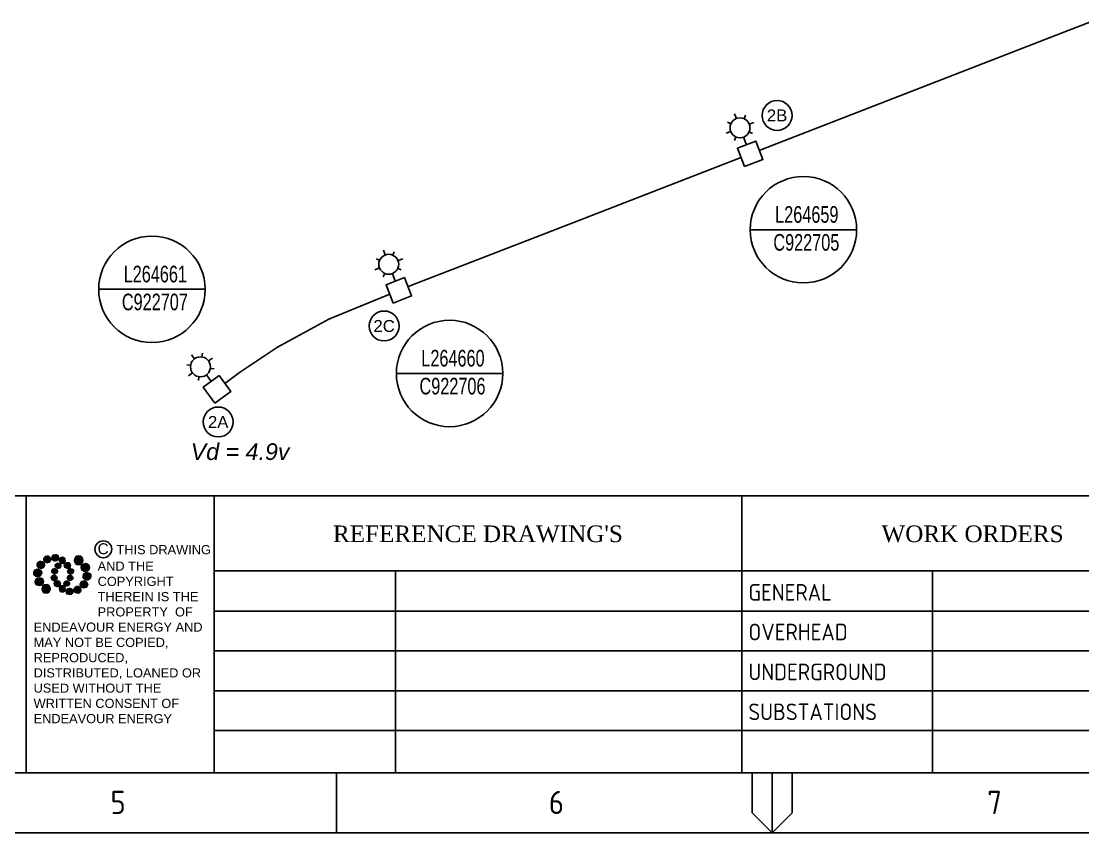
# Paper-space layout 'SHEET (4)' of a CAD drawing. Header units: metres, sheet in millimetres. Extents: x -9 to 824, y -5 to 581.
# Drawn here: x 294.7 to 454.3, y -5.4 to 116.6 of the extents above; entities that cross this region are included whole.
import ezdxf
from ezdxf import colors
from ezdxf.entities.mleader import LeaderData, LeaderLine
from ezdxf.enums import TextEntityAlignment as Align
from ezdxf.math import Vec2, Vec3

# ---------------------------------------------------------------- set-up
doc = ezdxf.new("R2010")
doc.units = ezdxf.units.M
doc.linetypes.add('IE Trench LV', pattern=[6.5, 5, -1.5])
doc.layers.get('0').update_dxf_attribs({"color": 6})
for name, color, linetype in [('_User Miscellaneous1', 7, 'Continuous'), ('Equip_SP_SL_NEW', 2, 'Continuous'), ('Mains_SL_NEW_R6', 2, 'Continuous'), ('Notes', 7, 'Continuous'), ('SupportsUG_SP_LV_SL_NEW', 2, 'Continuous')]:
    doc.layers.add(name, color=color, linetype=linetype)
doc.styles.add('ARIAL', font='arial.ttf', dxfattribs={"height": 2})
doc.styles.add('iecISOCP', font='isocp.shx')
doc.styles.add('iecTimesNewRoman', font='times.ttf')
doc.styles.add('POLE_LABEL', font='arial.ttf')
doc.styles.add('SL_LABEL', font='arial.ttf')
doc.styles.get("Standard").update_dxf_attribs({"font": 'arial.ttf'})
doc.linetypes.add('Cable 4', pattern='A,5.25,-0.1,["o",Standard,S=2,R=0,X=1.2,Y=-0.7],-4', length=9.35)
doc.linetypes.add('IE Trench HV', pattern='A,7,-0.2,["/",Standard,S=3,R=0,X=0.6,Y=-1.4],-2.5', length=9.7)

# ---------------------------------------------------------------- blocks, each defined once
blk = doc.blocks.new('EE_LOGO_SMALL')
at = {"layer": 'Notes'}
h = blk.add_hatch(color=256, dxfattribs=at)
edge = h.paths.add_edge_path()
edge.add_spline(control_points=[(-6.81, 4.47), (-7.42, 4.82), (-8.21, 4.62), (-8.57, 4), (-8.92, 3.39), (-8.72, 2.6), (-8.1, 2.25), (-7.49, 1.89), (-6.7, 2.09), (-6.34, 2.71), (-5.98, 3.32), (-6.19, 4.11), (-6.81, 4.47)], knot_values=[0, 0, 0, 0, 1, 1, 1, 2, 2, 2, 3, 3, 3, 4, 4, 4, 4], degree=3, periodic=0)
h = blk.add_hatch(color=256, dxfattribs=at)
edge = h.paths.add_edge_path()
edge.add_spline(control_points=[(-4.19, 5.89), (-4.56, 6.46), (-5.32, 6.62), (-5.88, 6.26), (-6.45, 5.89), (-6.61, 5.13), (-6.25, 4.56), (-5.88, 4), (-5.13, 3.83), (-4.56, 4.2), (-3.99, 4.56), (-3.82, 5.32), (-4.19, 5.89)], knot_values=[0, 0, 0, 0, 1, 1, 1, 2, 2, 2, 3, 3, 3, 4, 4, 4, 4], degree=3, periodic=0)
h = blk.add_hatch(color=256, dxfattribs=at)
edge = h.paths.add_edge_path()
edge.add_spline(control_points=[(-1.35, 5.88), (-1.41, 6.52), (-1.98, 6.98), (-2.62, 6.92), (-3.26, 6.85), (-3.72, 6.28), (-3.66, 5.65), (-3.6, 5.01), (-3.03, 4.54), (-2.39, 4.61), (-1.75, 4.67), (-1.28, 5.24), (-1.35, 5.88)], knot_values=[0, 0, 0, 0, 1, 1, 1, 2, 2, 2, 3, 3, 3, 4, 4, 4, 4], degree=3, periodic=0)
h = blk.add_hatch(color=256, dxfattribs=at)
edge = h.paths.add_edge_path()
edge.add_spline(control_points=[(1.01, 4.87), (1.01, 4.27), (0.53, 3.79), (-0.07, 3.79), (-0.67, 3.79), (-1.16, 4.27), (-1.16, 4.87), (-1.16, 5.47), (-0.67, 5.96), (-0.07, 5.96), (0.53, 5.96), (1.01, 5.47), (1.01, 4.87)], knot_values=[0, 0, 0, 0, 1, 1, 1, 2, 2, 2, 3, 3, 3, 4, 4, 4, 4], degree=3, periodic=0)
edge = h.paths.add_edge_path()
edge.add_spline(control_points=[(-1.36, 3.98), (-1.87, 4.09), (-2.38, 3.77), (-2.49, 3.26), (-2.6, 2.75), (-2.27, 2.24), (-1.76, 2.13), (-1.25, 2.02), (-0.75, 2.35), (-0.64, 2.86), (-0.53, 3.37), (-0.85, 3.87), (-1.36, 3.98)], knot_values=[0, 0, 0, 0, 1, 1, 1, 2, 2, 2, 3, 3, 3, 4, 4, 4, 4], degree=3, periodic=0)
h = blk.add_hatch(color=256, dxfattribs=at)
edge = h.paths.add_edge_path()
edge.add_spline(control_points=[(2.33, 2.37), (2.77, 2.76), (2.8, 3.42), (2.42, 3.85), (2.03, 4.29), (1.37, 4.32), (0.94, 3.94), (0.51, 3.55), (0.47, 2.89), (0.85, 2.46), (1.24, 2.03), (1.9, 1.99), (2.33, 2.37)], knot_values=[0, 0, 0, 0, 1, 1, 1, 2, 2, 2, 3, 3, 3, 4, 4, 4, 4], degree=3, periodic=0)
edge = h.paths.add_edge_path()
edge.add_spline(control_points=[(1.01, 4.87), (1.01, 4.27), (0.53, 3.79), (-0.07, 3.79), (-0.67, 3.79), (-1.16, 4.27), (-1.16, 4.87), (-1.16, 5.47), (-0.67, 5.96), (-0.07, 5.96), (0.53, 5.96), (1.01, 5.47), (1.01, 4.87)], knot_values=[0, 0, 0, 0, 1, 1, 1, 2, 2, 2, 3, 3, 3, 4, 4, 4, 4], degree=3, periodic=0)
h = blk.add_hatch(color=256, dxfattribs=at)
edge = h.paths.add_edge_path()
edge.add_spline(control_points=[(1.01, 4.87), (1.01, 4.27), (0.53, 3.79), (-0.07, 3.79), (-0.67, 3.79), (-1.16, 4.27), (-1.16, 4.87), (-1.16, 5.47), (-0.67, 5.96), (-0.07, 5.96), (0.53, 5.96), (1.01, 5.47), (1.01, 4.87)], knot_values=[0, 0, 0, 0, 1, 1, 1, 2, 2, 2, 3, 3, 3, 4, 4, 4, 4], degree=3, periodic=0)
edge = h.paths.add_edge_path(flags=16)
edge.add_spline(control_points=[(1.01, 4.87), (1.01, 4.27), (0.53, 3.79), (-0.07, 3.79), (-0.67, 3.79), (-1.16, 4.27), (-1.16, 4.87), (-1.16, 5.47), (-0.67, 5.96), (-0.07, 5.96), (0.53, 5.96), (1.01, 5.47), (1.01, 4.87)], knot_values=[0, 0, 0, 0, 1, 1, 1, 2, 2, 2, 3, 3, 3, 4, 4, 4, 4], degree=3, periodic=0)
h = blk.add_hatch(color=256, dxfattribs=at)
edge = h.paths.add_edge_path()
edge.add_spline(control_points=[(6.99, 4.87), (6.99, 4.04), (6.32, 3.36), (5.48, 3.36), (4.65, 3.36), (3.97, 4.04), (3.97, 4.87), (3.97, 5.71), (4.65, 6.38), (5.48, 6.38), (6.32, 6.38), (6.99, 5.71), (6.99, 4.87)], knot_values=[0, 0, 0, 0, 1, 1, 1, 2, 2, 2, 3, 3, 3, 4, 4, 4, 4], degree=3, periodic=0)
h = blk.add_hatch(color=256, dxfattribs=at)
edge = h.paths.add_edge_path()
edge.add_spline(control_points=[(8.37, 1.14), (9.1, 1.46), (9.42, 2.3), (9.11, 3.02), (8.79, 3.74), (7.95, 4.07), (7.23, 3.75), (6.51, 3.43), (6.18, 2.59), (6.49, 1.87), (6.81, 1.15), (7.65, 0.82), (8.37, 1.14)], knot_values=[0, 0, 0, 0, 1, 1, 1, 2, 2, 2, 3, 3, 3, 4, 4, 4, 4], degree=3, periodic=0)
h = blk.add_hatch(color=256, dxfattribs=at)
edge = h.paths.add_edge_path()
edge.add_spline(control_points=[(-8.41, 1.95), (-9.16, 1.99), (-9.8, 1.42), (-9.84, 0.67), (-9.89, -0.07), (-9.31, -0.71), (-8.56, -0.75), (-7.82, -0.8), (-7.18, -0.23), (-7.14, 0.52), (-7.09, 1.27), (-7.66, 1.91), (-8.41, 1.95)], knot_values=[0, 0, 0, 0, 1, 1, 1, 2, 2, 2, 3, 3, 3, 4, 4, 4, 4], degree=3, periodic=0)
h = blk.add_hatch(color=256, dxfattribs=at)
edge = h.paths.add_edge_path()
edge.add_spline(control_points=[(-2.5, 2.07), (-3.02, 2.18), (-3.52, 1.86), (-3.63, 1.35), (-3.74, 0.84), (-3.41, 0.33), (-2.91, 0.22), (-2.39, 0.11), (-1.89, 0.43), (-1.78, 0.95), (-1.67, 1.46), (-1.99, 1.96), (-2.5, 2.07)], knot_values=[0, 0, 0, 0, 1, 1, 1, 2, 2, 2, 3, 3, 3, 4, 4, 4, 4], degree=3, periodic=0)
h = blk.add_hatch(color=256, dxfattribs=at)
edge = h.paths.add_edge_path()
edge.add_spline(control_points=[(2.98, 0.19), (3.52, 0.33), (3.83, 0.88), (3.69, 1.41), (3.55, 1.94), (3.01, 2.26), (2.48, 2.12), (1.95, 1.98), (1.63, 1.43), (1.77, 0.9), (1.91, 0.37), (2.45, 0.05), (2.98, 0.19)], knot_values=[0, 0, 0, 0, 1, 1, 1, 2, 2, 2, 3, 3, 3, 4, 4, 4, 4], degree=3, periodic=0)
h = blk.add_hatch(color=256, dxfattribs=at)
edge = h.paths.add_edge_path()
edge.add_spline(control_points=[(8.27, -1.91), (9.01, -1.95), (9.65, -1.38), (9.69, -0.63), (9.74, 0.12), (9.17, 0.75), (8.42, 0.8), (7.67, 0.84), (7.03, 0.27), (6.99, -0.48), (6.95, -1.22), (7.52, -1.87), (8.27, -1.91)], knot_values=[0, 0, 0, 0, 1, 1, 1, 2, 2, 2, 3, 3, 3, 4, 4, 4, 4], degree=3, periodic=0)
h = blk.add_hatch(color=256, dxfattribs=at)
edge = h.paths.add_edge_path()
edge.add_spline(control_points=[(-8.52, -1.1), (-9.24, -1.42), (-9.57, -2.26), (-9.25, -2.98), (-8.94, -3.7), (-8.09, -4.03), (-7.37, -3.71), (-6.65, -3.39), (-6.33, -2.55), (-6.64, -1.83), (-6.96, -1.11), (-7.8, -0.78), (-8.52, -1.1)], knot_values=[0, 0, 0, 0, 1, 1, 1, 2, 2, 2, 3, 3, 3, 4, 4, 4, 4], degree=3, periodic=0)
h = blk.add_hatch(color=256, dxfattribs=at)
edge = h.paths.add_edge_path()
edge.add_spline(control_points=[(-7.14, -4.83), (-7.14, -4), (-6.46, -3.32), (-5.63, -3.32), (-4.8, -3.32), (-4.12, -4), (-4.12, -4.83), (-4.12, -5.67), (-4.8, -6.34), (-5.63, -6.34), (-6.46, -6.34), (-7.14, -5.67), (-7.14, -4.83)], knot_values=[0, 0, 0, 0, 1, 1, 1, 2, 2, 2, 3, 3, 3, 4, 4, 4, 4], degree=3, periodic=0)
h = blk.add_hatch(color=256, dxfattribs=at)
edge = h.paths.add_edge_path()
edge.add_spline(control_points=[(-3.13, -0.15), (-3.66, -0.29), (-3.98, -0.84), (-3.84, -1.37), (-3.7, -1.9), (-3.15, -2.22), (-2.62, -2.08), (-2.09, -1.94), (-1.78, -1.39), (-1.91, -0.86), (-2.06, -0.33), (-2.6, -0.01), (-3.13, -0.15)], knot_values=[0, 0, 0, 0, 1, 1, 1, 2, 2, 2, 3, 3, 3, 4, 4, 4, 4], degree=3, periodic=0)
h = blk.add_hatch(color=256, dxfattribs=at)
edge = h.paths.add_edge_path()
edge.add_spline(control_points=[(-2.48, -2.33), (-2.91, -2.72), (-2.95, -3.38), (-2.56, -3.81), (-2.18, -4.24), (-1.52, -4.28), (-1.08, -3.9), (-0.65, -3.51), (-0.62, -2.85), (-1, -2.42), (-1.39, -1.98), (-2.05, -1.95), (-2.48, -2.33)], knot_values=[0, 0, 0, 0, 1, 1, 1, 2, 2, 2, 3, 3, 3, 4, 4, 4, 4], degree=3, periodic=0)
h = blk.add_hatch(color=256, dxfattribs=at)
edge = h.paths.add_edge_path()
edge.add_spline(control_points=[(1.22, -3.94), (1.73, -4.05), (2.23, -3.73), (2.34, -3.22), (2.45, -2.71), (2.13, -2.2), (1.62, -2.09), (1.11, -1.98), (0.6, -2.3), (0.49, -2.81), (0.38, -3.32), (0.71, -3.83), (1.22, -3.94)], knot_values=[0, 0, 0, 0, 1, 1, 1, 2, 2, 2, 3, 3, 3, 4, 4, 4, 4], degree=3, periodic=0)
h = blk.add_hatch(color=256, dxfattribs=at)
edge = h.paths.add_edge_path()
edge.add_spline(control_points=[(2.36, -2.03), (2.87, -2.14), (3.37, -1.81), (3.48, -1.3), (3.59, -0.79), (3.27, -0.29), (2.76, -0.18), (2.25, -0.07), (1.74, -0.39), (1.63, -0.9), (1.52, -1.41), (1.85, -1.92), (2.36, -2.03)], knot_values=[0, 0, 0, 0, 1, 1, 1, 2, 2, 2, 3, 3, 3, 4, 4, 4, 4], degree=3, periodic=0)
h = blk.add_hatch(color=256, dxfattribs=at)
edge = h.paths.add_edge_path()
edge.add_spline(control_points=[(6.66, -4.43), (7.27, -4.78), (8.06, -4.58), (8.42, -3.96), (8.78, -3.35), (8.57, -2.56), (7.96, -2.2), (7.34, -1.84), (6.55, -2.05), (6.2, -2.66), (5.84, -3.28), (6.04, -4.07), (6.66, -4.43)], knot_values=[0, 0, 0, 0, 1, 1, 1, 2, 2, 2, 3, 3, 3, 4, 4, 4, 4], degree=3, periodic=0)
h = blk.add_hatch(color=256, dxfattribs=at)
edge = h.paths.add_edge_path()
edge.add_spline(control_points=[(-1.16, -4.83), (-1.16, -4.23), (-0.67, -3.74), (-0.07, -3.74), (0.53, -3.74), (1.01, -4.23), (1.01, -4.83), (1.01, -5.43), (0.53, -5.92), (-0.07, -5.92), (-0.67, -5.92), (-1.16, -5.43), (-1.16, -4.83)], knot_values=[0, 0, 0, 0, 1, 1, 1, 2, 2, 2, 3, 3, 3, 4, 4, 4, 4], degree=3, periodic=0)
h = blk.add_hatch(color=256, dxfattribs=at)
edge = h.paths.add_edge_path()
edge.add_spline(control_points=[(1.2, -5.84), (1.27, -6.47), (1.84, -6.94), (2.47, -6.87), (3.11, -6.81), (3.58, -6.24), (3.51, -5.6), (3.45, -4.96), (2.88, -4.5), (2.24, -4.56), (1.6, -4.63), (1.13, -5.2), (1.2, -5.84)], knot_values=[0, 0, 0, 0, 1, 1, 1, 2, 2, 2, 3, 3, 3, 4, 4, 4, 4], degree=3, periodic=0)
h = blk.add_hatch(color=256, dxfattribs=at)
edge = h.paths.add_edge_path()
edge.add_spline(control_points=[(4.05, -5.84), (4.41, -6.41), (5.17, -6.58), (5.73, -6.21), (6.3, -5.85), (6.46, -5.09), (6.1, -4.52), (5.73, -3.95), (4.98, -3.79), (4.41, -4.16), (3.84, -4.52), (3.68, -5.28), (4.05, -5.84)], knot_values=[0, 0, 0, 0, 1, 1, 1, 2, 2, 2, 3, 3, 3, 4, 4, 4, 4], degree=3, periodic=0)
at = {"layer": 'Notes', "lineweight": 0}
for points in [[(1.85, 2.13), (1.85, 2.13)], [(-1.99, -2.08), (-1.99, -2.08)]]:
    blk.add_lwpolyline(points, dxfattribs=at)
for points in [[(-6.81, 4.47), (-7.42, 4.82), (-8.21, 4.62), (-8.57, 4), (-8.92, 3.39), (-8.72, 2.6), (-8.1, 2.25), (-7.49, 1.89), (-6.7, 2.09), (-6.34, 2.71), (-5.98, 3.32), (-6.19, 4.11), (-6.81, 4.47)], [(-4.19, 5.89), (-4.56, 6.46), (-5.32, 6.62), (-5.88, 6.26), (-6.45, 5.89), (-6.61, 5.13), (-6.25, 4.56), (-5.88, 4), (-5.13, 3.83), (-4.56, 4.2), (-3.99, 4.56), (-3.82, 5.32), (-4.19, 5.89)], [(-1.35, 5.88), (-1.41, 6.52), (-1.98, 6.98), (-2.62, 6.92), (-3.26, 6.85), (-3.72, 6.28), (-3.66, 5.65), (-3.6, 5.01), (-3.03, 4.54), (-2.39, 4.61), (-1.75, 4.67), (-1.28, 5.24), (-1.35, 5.88)], [(-1.36, 3.98), (-1.87, 4.09), (-2.38, 3.77), (-2.49, 3.26), (-2.6, 2.75), (-2.27, 2.24), (-1.76, 2.13), (-1.25, 2.02), (-0.75, 2.35), (-0.64, 2.86), (-0.53, 3.37), (-0.85, 3.87), (-1.36, 3.98)], [(1.01, 4.87), (1.01, 4.27), (0.53, 3.79), (-0.07, 3.79), (-0.67, 3.79), (-1.16, 4.27), (-1.16, 4.87), (-1.16, 5.47), (-0.67, 5.96), (-0.07, 5.96), (0.53, 5.96), (1.01, 5.47), (1.01, 4.87)], [(1.01, 4.87), (1.01, 4.27), (0.53, 3.79), (-0.07, 3.79), (-0.67, 3.79), (-1.16, 4.27), (-1.16, 4.87), (-1.16, 5.47), (-0.67, 5.96), (-0.07, 5.96), (0.53, 5.96), (1.01, 5.47), (1.01, 4.87)], [(2.33, 2.37), (2.77, 2.76), (2.8, 3.42), (2.42, 3.85), (2.03, 4.29), (1.37, 4.32), (0.94, 3.94), (0.51, 3.55), (0.47, 2.89), (0.85, 2.46), (1.24, 2.03), (1.9, 1.99), (2.33, 2.37)], [(6.99, 4.87), (6.99, 4.04), (6.32, 3.36), (5.48, 3.36), (4.65, 3.36), (3.97, 4.04), (3.97, 4.87), (3.97, 5.71), (4.65, 6.38), (5.48, 6.38), (6.32, 6.38), (6.99, 5.71), (6.99, 4.87)], [(8.37, 1.14), (9.1, 1.46), (9.42, 2.3), (9.11, 3.02), (8.79, 3.74), (7.95, 4.07), (7.23, 3.75), (6.51, 3.43), (6.18, 2.59), (6.49, 1.87), (6.81, 1.15), (7.65, 0.82), (8.37, 1.14)], [(-8.41, 1.95), (-9.16, 1.99), (-9.8, 1.42), (-9.84, 0.67), (-9.89, -0.07), (-9.31, -0.71), (-8.56, -0.75), (-7.82, -0.8), (-7.18, -0.23), (-7.14, 0.52), (-7.09, 1.27), (-7.66, 1.91), (-8.41, 1.95)], [(-2.5, 2.07), (-3.02, 2.18), (-3.52, 1.86), (-3.63, 1.35), (-3.74, 0.84), (-3.41, 0.33), (-2.91, 0.22), (-2.39, 0.11), (-1.89, 0.43), (-1.78, 0.95), (-1.67, 1.46), (-1.99, 1.96), (-2.5, 2.07)], [(2.98, 0.19), (3.52, 0.33), (3.83, 0.88), (3.69, 1.41), (3.55, 1.94), (3.01, 2.26), (2.48, 2.12), (1.95, 1.98), (1.63, 1.43), (1.77, 0.9), (1.91, 0.37), (2.45, 0.05), (2.98, 0.19)], [(8.27, -1.91), (9.01, -1.95), (9.65, -1.38), (9.69, -0.63), (9.74, 0.12), (9.17, 0.75), (8.42, 0.8), (7.67, 0.84), (7.03, 0.27), (6.99, -0.48), (6.95, -1.22), (7.52, -1.87), (8.27, -1.91)], [(-8.52, -1.1), (-9.24, -1.42), (-9.57, -2.26), (-9.25, -2.98), (-8.94, -3.7), (-8.09, -4.03), (-7.37, -3.71), (-6.65, -3.39), (-6.33, -2.55), (-6.64, -1.83), (-6.96, -1.11), (-7.8, -0.78), (-8.52, -1.1)], [(-7.14, -4.83), (-7.14, -4), (-6.46, -3.32), (-5.63, -3.32), (-4.8, -3.32), (-4.12, -4), (-4.12, -4.83), (-4.12, -5.67), (-4.8, -6.34), (-5.63, -6.34), (-6.46, -6.34), (-7.14, -5.67), (-7.14, -4.83)], [(-3.13, -0.15), (-3.66, -0.29), (-3.98, -0.84), (-3.84, -1.37), (-3.7, -1.9), (-3.15, -2.22), (-2.62, -2.08), (-2.09, -1.94), (-1.78, -1.39), (-1.91, -0.86), (-2.06, -0.33), (-2.6, -0.01), (-3.13, -0.15)], [(-2.48, -2.33), (-2.91, -2.72), (-2.95, -3.38), (-2.56, -3.81), (-2.18, -4.24), (-1.52, -4.28), (-1.08, -3.9), (-0.65, -3.51), (-0.62, -2.85), (-1, -2.42), (-1.39, -1.98), (-2.05, -1.95), (-2.48, -2.33)], [(1.22, -3.94), (1.73, -4.05), (2.23, -3.73), (2.34, -3.22), (2.45, -2.71), (2.13, -2.2), (1.62, -2.09), (1.11, -1.98), (0.6, -2.3), (0.49, -2.81), (0.38, -3.32), (0.71, -3.83), (1.22, -3.94)], [(2.36, -2.03), (2.87, -2.14), (3.37, -1.81), (3.48, -1.3), (3.59, -0.79), (3.27, -0.29), (2.76, -0.18), (2.25, -0.07), (1.74, -0.39), (1.63, -0.9), (1.52, -1.41), (1.85, -1.92), (2.36, -2.03)], [(6.66, -4.43), (7.27, -4.78), (8.06, -4.58), (8.42, -3.96), (8.78, -3.35), (8.57, -2.56), (7.96, -2.2), (7.34, -1.84), (6.55, -2.05), (6.2, -2.66), (5.84, -3.28), (6.04, -4.07), (6.66, -4.43)], [(-1.16, -4.83), (-1.16, -4.23), (-0.67, -3.74), (-0.07, -3.74), (0.53, -3.74), (1.01, -4.23), (1.01, -4.83), (1.01, -5.43), (0.53, -5.92), (-0.07, -5.92), (-0.67, -5.92), (-1.16, -5.43), (-1.16, -4.83)], [(1.2, -5.84), (1.27, -6.47), (1.84, -6.94), (2.47, -6.87), (3.11, -6.81), (3.58, -6.24), (3.51, -5.6), (3.45, -4.96), (2.88, -4.5), (2.24, -4.56), (1.6, -4.63), (1.13, -5.2), (1.2, -5.84)], [(4.05, -5.84), (4.41, -6.41), (5.17, -6.58), (5.73, -6.21), (6.3, -5.85), (6.46, -5.09), (6.1, -4.52), (5.73, -3.95), (4.98, -3.79), (4.41, -4.16), (3.84, -4.52), (3.68, -5.28), (4.05, -5.84)]]:
    blk.add_open_spline(points, degree=3, knots=[0, 0, 0, 0, 1, 1, 1, 2, 2, 2, 3, 3, 3, 4, 4, 4, 4], dxfattribs=at)
blk = doc.blocks.new('EE_COPYRIGHT_A1')
at = {"layer": 'Notes'}
blk.add_circle((9.53, -0.82), 1.15, dxfattribs=at)
at = {"xscale": 0.4, "yscale": 0.4, "zscale": 0.4}
blk.add_blockref('EE_LOGO_SMALL', (3.96, -4.29), dxfattribs=at)
at = {"layer": 'Notes', "insert": (0, 0), "char_height": 1.25, "width": 24.1208, "attachment_point": 1, "style": 'ARIAL'}
blk.add_mtext('\\pt8.75;               ^I{\\H1.2x;C } THIS DRAWING\\P\\pi-8.75,l8.75,t8.75,20;       ^IAND THE ^I\\P\\pi0,t8.75;COPYRIGHT\\P\\pi-8.75,t1.25,8.75;^I^ITHEREIN IS THE PROPERTY  OF \\P\\pi0,l0,t1.25;ENDEAVOUR ENERGY AND MAY NOT BE COPIED, REPRODUCED, DISTRIBUTED, LOANED OR USED WITHOUT THE WRITTEN CONSENT OF ENDEAVOUR ENERGY', dxfattribs=at)
blk = doc.blocks.new('A1_FRAME_TITLE')
at = {"layer": 'Notes', "color": 3, "linetype": 'Continuous'}
for p, q in [((304.54, 47.62), (304.54, 5.97)), ((332.78, 47.62), (332.78, 5.97)), ((412.12, 47.62), (412.12, 5.97))]:
    blk.add_line(p, q, dxfattribs=at)
at = {"layer": 'Notes', "color": 7}
for p, q in [((332.81, 36.33), (478.24, 36.33)), ((360.07, 36.33), (360.07, 5.97)), ((440.78, 36.33), (440.78, 5.97)), ((332.78, 30.28), (478.24, 30.28)), ((478.24, 24.33), (332.78, 24.33)), ((478.24, 18.33), (332.78, 18.33)), ((478.24, 12.33), (332.78, 12.33))]:
    blk.add_line(p, q, dxfattribs=at)
at = {"layer": 'Notes', "linetype": 'Continuous'}
for p, q in [((351.17, -3.03), (351.17, 5.97)), ((413.68, 5.97), (413.68, -0.03)), ((416.68, -3.03), (416.68, 5.97)), ((419.68, -0.03), (419.68, 5.97)), ((413.68, -0.03), (416.68, -3.03)), ((416.68, -3.03), (419.68, -0.03))]:
    blk.add_line(p, q, dxfattribs=at)
at = {"layer": 'Notes', "color": 3, "linetype": 'Continuous', "flags": 128}
for points in [[(123.8, 47.62), (824.37, 47.62)], [(123.8, 5.97), (824.37, 5.97)]]:
    blk.add_lwpolyline(points, dxfattribs=at)
at = {"layer": 'Notes', "xscale": 1.1, "yscale": 1.1, "zscale": 1.1}
blk.add_blockref('EE_COPYRIGHT_A1', (305.65, 40.49), dxfattribs=at)
blk.add_attdef('DRAFT_NUM', (29.9, 23.29), '', height=2.5, rotation=90)
at = {"layer": 'Notes', "style": 'iecTimesNewRoman'}
blk.add_text("REFERENCE DRAWING'S", height=2.5, dxfattribs=at).set_placement((372.45, 40.66), align=Align.CENTER)
blk.add_text('WORK ORDERS', height=2.5, dxfattribs=at).set_placement((433.13, 40.66))
at = {"layer": 'Notes', "color": 7, "style": 'iecISOCP'}
for s, height, p in [('GENERAL', 2.5, (413.12, 31.86)), ('OVERHEAD', 2.5, (413.12, 25.9)), ('UNDERGROUND', 2.5, (413.12, 19.9)), ('SUBSTATIONS', 2.5, (413.12, 13.9)), ('5', 3.5, (317.21, -0.22)), ('6', 3.5, (383.12, -0.22)), ('7', 3.5, (449.03, -0.22))]:
    blk.add_text(s, height=height, dxfattribs=at).set_placement(p)
at = {"layer": 'Notes', "color": 7, "style": 'iecISOCP', "flags": 8}
blk.add_attdef('VERSION_NO', text='', height=2.5, rotation=90, dxfattribs=at).set_placement((302.04, 43.81), align=Align.MIDDLE_CENTER)
at = {"layer": 'Notes', "color": 7, "style": 'iecISOCP'}
for tag, p in [('CAP_NO', (513.19, 43.46)), ('IE_NUM', (513.05, 37.81)), ('REF_No_1', (335.24, 32.31)), ('REF_1', (362.52, 32.31)), ('GEN_WO', (441.71, 31.76)), ('HV_SWITCH', (513.46, 32.16)), ('REF_No_2', (335.24, 26.31)), ('REF_2', (362.52, 26.31)), ('OH_WO', (441.71, 25.81)), ('UBD_REF', (513.05, 25.83)), ('REF_No_3', (335.24, 20.31)), ('REF_3', (362.52, 20.31)), ('UG_WO', (441.71, 20.05)), ('GIS_MAP_No', (513.05, 20.04)), ('REF_No_4', (335.24, 14.31)), ('REF_4', (362.52, 14.31)), ('SUB_WO', (441.71, 13.81)), ('HV_OP_DIAG', (513.33, 14.2)), ('LGA', (512.95, 7.78))]:
    blk.add_attdef(tag, p, '', height=2.5, dxfattribs=at)
at = {"layer": 'Notes', "style": 'iecISOCP'}
for tag, p in [('T1', (684.37, 39.47)), ('T2', (684.37, 34.35)), ('T3', (684.37, 28.92)), ('T4', (684.37, 23.66)), ('T5', (684.37, 18.23)), ('T6', (684.37, 12.97))]:
    blk.add_attdef(tag, text='', height=3.5, dxfattribs=at).set_placement(p, align=Align.CENTER)
at = {"layer": 'Notes', "color": 7, "style": 'iecISOCP'}
for tag, p in [('scale', (567.76, 33.27)), ('DRAWN', (567.76, 24.93)), ('DATE', (567.76, 16.88)), ('DESIGN', (605.62, 9.15))]:
    blk.add_attdef(tag, text='', height=2.5, dxfattribs=at).set_placement(p, align=Align.CENTER)
at = {"layer": 'Notes', "color": 4, "style": 'iecISOCP'}
blk.add_attdef('NUM', text='', height=7, dxfattribs=at).set_placement((792.37, 20.12), align=Align.MIDDLE_CENTER)
at = {"layer": 'Notes', "color": 1, "style": 'iecISOCP'}
blk.add_attdef('REV', text='', height=5, dxfattribs=at).set_placement((820.05, 17.1), align=Align.CENTER)
at = {"layer": 'Notes', "color": 7, "style": 'iecISOCP'}
for tag, p in [('NS', (790.71, 8.12)), ('SHTS', (805.41, 8.12))]:
    blk.add_attdef(tag, text='', height=2.5, dxfattribs=at).set_placement(p, align=Align.MIDDLE)
at = {"layer": 'Notes', "style": 'iecISOCP'}
blk.add_attdef('ExportID', (9.08, 2.39), '', height=2.5, dxfattribs=at)
at = {"layer": 'Notes', "style": 'iecISOCP', "flags": 1}
for tag, p in [('ProjectType', (14.17, -26.8)), ('ProjectNumber', (23.56, -26.82)), ('DrawingNumber', (35.51, -26.8)), ('ProjectDescription', (47.56, -26.83)), ('ExportDate', (60.28, -26.79)), ('ExportUserName', (69.15, -26.8)), ('DesignerCompanyName', (81.48, -26.79)), ('ExportAreaOfInterest', (97.1, -26.81)), ('GIS_SUCCESS', (112, -26.78)), ('CAD_SUCCESS', (121.79, -26.78)), ('DEPOTCODE', (132.11, -26.88)), ('ExportCategories', (140.08, -26.8)), ('Comments', (154.38, -26.88))]:
    blk.add_attdef(tag, p, '', height=1, dxfattribs=at)
blk = doc.blocks.new('COLUMN_NEW')
for tag, flags, p in [('Z', 1, (1.5, -2.8)), ('NOTES', 9, (1.5, -2.4)), ('LABEL_ALIGNMENT', 9, (1.5, -2.6))]:
    blk.add_attdef(tag, text='', height=0.2, dxfattribs=dict(flags=flags)).set_placement(p, align=Align.MIDDLE_LEFT)
blk.add_wipeout([(-1.485, -1.485), (1.485, -1.485), (1.485, 1.485), (-1.485, 1.485)])
at = {"lineweight": -3}
blk.add_lwpolyline([(-1.485, -1.485), (1.485, -1.485), (1.485, 1.485), (-1.485, 1.485)], close=True, dxfattribs=at)
for tag, height, flags, p in [('ASSET_NUM', 2.5, 8, (2, 2)), ('STREET_CODE', 0.2, 9, (1.5, 0)), ('OWNED_BY', 0.2, 9, (1.5, -0.4)), ('OPERATED_BY', 0.2, 9, (1.5, -0.6)), ('STATE', 0.2, 9, (1.5, -1)), ('COLUMN_TYPE', 0.2, 9, (1.5, -0.2)), ('USAGE', 0.2, 9, (1.5, -1.2)), ('MAINTAINED_BY', 0.2, 9, (1.5, -0.8)), ('LEGEND', 0.2, 9, (1.5, -1.4)), ('PARENT', 0.2, 9, (1.5, -1.6)), ('SUBURB', 0.2, 9, (1.5, -1.8)), ('STREETNAME', 0.2, 9, (1.5, -2)), ('LOCATION', 0.2, 9, (1.5, -2.2))]:
    blk.add_attdef(tag, text='', height=height, dxfattribs=dict(flags=flags)).set_placement(p, align=Align.MIDDLE_LEFT)
at = {"style": 'POLE_LABEL', "flags": 9}
blk.add_attdef('STRUCTURE_PLANT_NUMBER', text='', height=0.2, dxfattribs=at).set_placement((1.5, 0.242), align=Align.MIDDLE_LEFT)
blk = doc.blocks.new('*U44')
for tag, height, flags, p in [('CONTROL_TYPE', 0.2, 9, (0, -0.6)), ('OPERATING_VOLTAGE', 0.2, 9, (0, -1.4)), ('ORIENTATION', 0.2, 9, (0, -1.6)), ('LANTERN_PURPOSE', 0.2, 9, (0, -0.8)), ('LANTERN_TYPE', 0.2, 9, (0, -1)), ('NO_PHASES', 0.2, 9, (0, -1.2)), ('LNUMBER', 2.5, 8, (1.2, -2.8)), ('OWNED_BY', 0.2, 9, (0, -1.8)), ('STATE', 0.2, 9, (0, -2)), ('CEXIST', 0.2, 9, (0, -2.4)), ('CNEW', 0.2, 9, (0, -2.6)), ('CNUMBER', 0.2, 9, (0, -2.8)), ('CREMOVE', 0.2, 9, (0, -3)), ('CREPLACE', 0.2, 9, (0, -3.2)), ('USAGE', 0.2, 9, (0, -2.2)), ('LKINGHEIGHT', 0.2, 9, (0, -3.4)), ('LBRACKET', 0.2, 9, (0, -3.6)), ('LBRACKETVOCAB', 0.2, 9, (0, -3.8)), ('LCATEGORY', 0.2, 9, (0, -4)), ('LCHARGE1', 0.2, 9, (0, -4.2)), ('LCHARGE1PERCENT', 0.2, 9, (0, -4.4)), ('LCHARGE2', 0.2, 9, (0, -4.6)), ('LCHARGE2PERCENT', 0.2, 9, (0, -4.8)), ('LCHARGE3', 0.2, 9, (0, -5)), ('LCHARGE3PERCENT', 0.2, 9, (0, -5.2)), ('LEXIST', 0.2, 9, (0, -5.4)), ('LLAMP', 0.2, 9, (0, -5.6)), ('LLAMPVOCAB', 0.2, 9, (0, -5.8)), ('LMAST', 0.2, 9, (0, -6)), ('LMASTVOCAB', 0.2, 9, (0, -6.2)), ('LNEW', 0.2, 9, (0, -6.4)), ('LANTNUMBER', 0.2, 9, (0, -6.6)), ('LOUTREACH', 0.2, 9, (0, -7)), ('LOUTREACHVOCAB', 0.2, 9, (0, -7.2)), ('LRATECODE', 0.2, 9, (0, -7.4)), ('LREMOVE', 0.2, 9, (0, -7.6)), ('LREPLACE', 0.2, 9, (0, -7.8)), ('LTYPE', 0.2, 9, (0, -8)), ('SUBURB', 0.2, 9, (0, -8.6)), ('STREETNAME', 0.2, 9, (0, -8.8)), ('LTYPEVOCAB', 0.2, 9, (0, -8.2)), ('LEGEND', 0.2, 9, (0, -8.4)), ('LOCATION', 0.2, 9, (0, -9)), ('NOTES', 0.2, 9, (0, -9.2)), ('MAINTAINED_BY', 0.2, 9, (0, -9.86))]:
    blk.add_attdef(tag, text='', height=height, dxfattribs=dict(flags=flags)).set_placement(p, align=Align.MIDDLE_LEFT)
at = {"flags": 9}
blk.add_attdef('OPERATED_BY', (0, -9.61), '', height=0.2, dxfattribs=at)
blk.add_wipeout([(0, 4.97), (1.46, 4.18), (2.25, 2.72), (1.46, 1.26), (0, 0.36), (-1.46, 1.26), (-2.25, 2.72), (-1.46, 4.18)])
for p, q in [((0, 4.22), (0, 4.97)), ((-1.46, 4.18), (-1.06, 3.78)), ((1.46, 4.18), (1.06, 3.78)), ((-2.25, 2.72), (-1.5, 2.72)), ((-1.46, 1.26), (-1.06, 1.66)), ((1.46, 1.26), (1.06, 1.66)), ((1.5, 2.72), (2.25, 2.72)), ((0, 0), (0, 1.22)), ((0, 0), (0, 0))]:
    blk.add_line(p, q)
blk.add_circle((0, 2.72), 1.5)
at = {"style": 'SL_LABEL'}
for tag, height, flags, p in [('ASSET_NUM', 2.5, 8, (2, 2)), ('STREET_CODE', 0.2, 9, (0, -0.2))]:
    blk.add_attdef(tag, text='', height=height, dxfattribs=dict(at, flags=flags)).set_placement(p, align=Align.MIDDLE_LEFT)
at = {"flags": 1}
blk.add_attdef('Z', (0, 0), '', height=0.2, dxfattribs=at)
at = {"flags": 9}
blk.add_attdef('CONSTRUCTED_VOLTAGE', text='', height=0.2, dxfattribs=at).set_placement((0, -0.4), align=Align.MIDDLE_LEFT)
blk = doc.blocks.new('SLANTERN_NUM_NEW')
at = {"linetype": 'Continuous'}
blk.add_line((8, 0), (-8, 0), dxfattribs=at)
blk.add_line((0, 0), (8, 0))
blk.add_circle((0, 0), 8, dxfattribs=at)
at = {"width": 0.7}
for tag, p in [('SNUMBER', (0.51, 1.05)), ('CNUMBER', (0.44, -3.15))]:
    blk.add_attdef(tag, text='', height=2.5, dxfattribs=at).set_placement(p, align=Align.CENTER)
at = {"flags": 1}
blk.add_attdef('Z', (0, 0), '', height=0.2, dxfattribs=at)
blk = doc.blocks.new('DUCT_INDICATOR')
at = {"flags": 1}
blk.add_attdef('Z', (0, 0), '', height=0.2, dxfattribs=at)
at = {"linetype": 'IE Trench LV'}
blk.add_wipeout([(0, 2.25), (0.28, 2.23), (0.55, 2.18), (0.69, 2.14), (0.97, 2.03), (1.1, 1.96), (1.27, 1.86), (1.39, 1.77), (1.51, 1.67), (1.62, 1.56), (1.73, 1.44), (1.78, 1.38), (1.87, 1.26), (1.94, 1.14), (2.01, 1.01), (2.1, 0.8), (2.14, 0.7), (2.17, 0.61), (2.19, 0.5), (2.22, 0.35), (2.24, 0.23), (2.25, 0.12), (2.25, 0.07), (2.25, 0), (2.25, -0.11), (2.24, -0.23), (2.23, -0.31), (2.22, -0.35), (2.22, -0.39), (2.2, -0.47), (2.18, -0.57), (2.14, -0.69), (2.12, -0.77), (2.08, -0.87), (2.04, -0.95), (2.01, -1.01), (1.97, -1.09), (1.92, -1.17), (1.86, -1.26), (1.79, -1.36), (1.79, -1.36), (1.69, -1.48), (1.58, -1.6), (1.58, -1.6), (1.45, -1.72), (1.35, -1.8), (1.24, -1.88), (1.24, -1.88), (1.05, -1.99), (0.9, -2.06), (0.74, -2.12), (0.63, -2.16), (0.63, -2.16), (0.44, -2.21), (0.3, -2.23), (0.14, -2.25), (0, -2.25), (-0.24, -2.24), (-0.37, -2.22), (-0.49, -2.2), (-0.49, -2.2), (-0.62, -2.16), (-0.85, -2.08), (-0.98, -2.03), (-1.2, -1.9), (-1.29, -1.84), (-1.43, -1.73), (-1.53, -1.65), (-1.64, -1.54), (-1.73, -1.44), (-1.8, -1.35), (-1.86, -1.27), (-1.91, -1.19), (-1.96, -1.11), (-2.01, -1.01), (-2.07, -0.88), (-2.11, -0.79), (-2.16, -0.63), (-2.19, -0.5), (-2.22, -0.38), (-2.24, -0.18), (-2.25, 0), (-2.24, 0.16), (-2.23, 0.33), (-2.2, 0.45), (-2.16, 0.62), (-2.14, 0.71), (-2.08, 0.86), (-2.04, 0.95), (-1.98, 1.06), (-1.91, 1.19), (-1.86, 1.27), (-1.78, 1.38), (-1.69, 1.49), (-1.54, 1.64), (-1.45, 1.72), (-1.3, 1.83), (-1.15, 1.93), (-0.87, 2.07), (-0.68, 2.15), (-0.5, 2.19), (-0.24, 2.24)], dxfattribs=at)
at = {"linetype": 'IE Trench HV'}
blk.add_wipeout([(0, 2.25), (0.16, 2.24), (0.31, 2.23), (0.51, 2.19), (0.66, 2.15), (0.78, 2.11), (0.88, 2.07), (0.98, 2.02), (1.1, 1.96), (1.17, 1.92), (1.27, 1.86), (1.36, 1.79), (1.48, 1.7), (1.6, 1.59), (1.68, 1.49), (1.76, 1.4), (1.84, 1.29), (1.92, 1.17), (1.98, 1.07), (2.03, 0.97), (2.11, 0.77), (2.16, 0.64), (2.18, 0.57), (2.2, 0.48), (2.21, 0.41), (2.23, 0.32), (2.24, 0.2), (2.25, 0.12), (2.25, 0), (2.25, -0.09), (2.24, -0.21), (2.23, -0.28), (2.22, -0.35), (2.21, -0.42), (2.2, -0.49), (2.17, -0.6), (2.15, -0.68), (2.11, -0.78), (2.07, -0.88), (2.01, -1.01), (1.96, -1.1), (1.9, -1.21), (1.84, -1.29), (1.79, -1.37), (1.73, -1.43), (1.7, -1.48), (1.64, -1.54), (1.6, -1.59), (1.55, -1.63), (1.49, -1.69), (1.41, -1.75), (1.29, -1.85), (1.18, -1.91), (1.11, -1.96), (1.06, -1.99), (0.97, -2.03), (0.89, -2.07), (0.84, -2.09), (0.78, -2.11), (0.71, -2.14), (0.65, -2.16), (0.61, -2.17), (0.56, -2.18), (0.49, -2.2), (0.44, -2.21), (0.37, -2.22), (0.31, -2.23), (0.26, -2.23), (0.21, -2.24), (0.12, -2.25), (0.05, -2.25), (-0.05, -2.25), (-0.12, -2.25), (-0.19, -2.24), (-0.28, -2.23), (-0.37, -2.22), (-0.51, -2.19), (-0.58, -2.17), (-0.67, -2.15), (-0.77, -2.11), (-0.83, -2.09), (-0.88, -2.07), (-0.96, -2.03), (-1.04, -1.99), (-1.1, -1.96), (-1.15, -1.94), (-1.19, -1.91), (-1.25, -1.87), (-1.28, -1.85), (-1.33, -1.82), (-1.37, -1.79), (-1.41, -1.75), (-1.44, -1.73), (-1.49, -1.69), (-1.57, -1.62), (-1.62, -1.56), (-1.7, -1.47), (-1.76, -1.4), (-1.81, -1.34), (-1.86, -1.27), (-1.9, -1.21), (-1.94, -1.14), (-1.97, -1.08), (-2.01, -1.01), (-2.05, -0.92), (-2.08, -0.86), (-2.12, -0.75), (-2.15, -0.68), (-2.18, -0.58), (-2.19, -0.52), (-2.21, -0.43), (-2.22, -0.35), (-2.23, -0.3), (-2.24, -0.23), (-2.25, -0.14), (-2.25, -0.08), (-2.25, 0.04), (-2.25, 0.14), (-2.24, 0.23), (-2.23, 0.29), (-2.22, 0.39), (-2.2, 0.46), (-2.18, 0.56), (-2.16, 0.62), (-2.15, 0.68), (-2.12, 0.74), (-2.09, 0.83), (-2.07, 0.88), (-2.05, 0.92), (-2.02, 0.98), (-1.99, 1.04), (-1.96, 1.1), (-1.92, 1.17), (-1.89, 1.23), (-1.83, 1.3), (-1.79, 1.36), (-1.71, 1.46), (-1.65, 1.53), (-1.6, 1.58), (-1.55, 1.63), (-1.49, 1.68), (-1.45, 1.72), (-1.37, 1.79), (-1.3, 1.84), (-1.24, 1.88), (-1.17, 1.92), (-1.11, 1.95), (-1.05, 1.99), (-0.96, 2.04), (-0.88, 2.07), (-0.79, 2.11), (-0.74, 2.13), (-0.66, 2.15), (-0.56, 2.18), (-0.45, 2.21), (-0.33, 2.23), (-0.25, 2.24), (-0.18, 2.24), (-0.11, 2.25), (-0.06, 2.25)], dxfattribs=at)
blk.add_circle((0, 0), 2.25)
blk.add_attdef('CODE', text='', height=1.8).set_placement((0, 0), align=Align.MIDDLE_CENTER)

psp = doc.layouts.new('SHEET (4)')

# ---------------------------------------------------------------- linework, layer by layer
at = {"layer": 'Mains_SL_NEW_R6', "color": 2, "linetype": 'Cable 4', "flags": 128}
psp.add_lwpolyline([(701.95, 209.83), (698.75, 209.23), (682.81, 204.65), (669.44, 199.49), (653.18, 193.18), (634.23, 186.24), (619.06, 179.94), (610.58, 176.65), (602.07, 173.35), (589.37, 168.43), (580.72, 165.07), (567.69, 160.01), (552.31, 154.05), (542.7, 150.32), (534.43, 147.11), (516.31, 140.08), (477.73, 125.11), (452.09, 115.17), (375.18, 85.33), (353.56, 76.94), (340.97, 71.77), (333.24, 67.57), (327.55, 63.79), (325.34, 62.1)], dxfattribs=at)
at = {"layer": 'Notes', "color": 3, "linetype": 'Continuous'}
psp.add_lwpolyline([(-9.08, 581), (824.27, 581), (824.27, -5.42), (-9.08, -5.42)], close=True, dxfattribs=at)

# ---------------------------------------------------------------- block references
psp.add_blockref('A1_FRAME_TITLE', (-9.08, -2.39))
at = {"layer": 'Equip_SP_SL_NEW'}
for p, values in [((412.31, 85.23), {'SNUMBER': 'L264659', 'CNUMBER': 'C922705'}), ((359.11, 63.62), {'SNUMBER': 'L264660', 'CNUMBER': 'C922706'})]:
    psp.add_blockref('SLANTERN_NUM_NEW', p, dxfattribs=at).add_auto_attribs(values)

# ---------------------------------------------------------------- texts
at = {"layer": 'Notes', "color": 0, "lineweight": 0, "insert": (319.62, 53.12), "char_height": 2.5, "attachment_point": 1}
psp.add_mtext_dynamic_manual_height_columns('\\pi0.5744,t25.574;{\\fArial|b0|i1|c0|p34;Vd = 4.9v}', width=15.7753, gutter_width=4, heights=[0], dxfattribs=at)

# ---------------------------------------------------------------- next in the draw order: block references
at = {"layer": '_User Miscellaneous1', "color": 7, "linetype": 'Continuous'}
psp.add_blockref('DUCT_INDICATOR', (349.27, 70.76, -0.24), dxfattribs=at).add_auto_attribs({'CODE': '2C'})
at = {"layer": 'SupportsUG_SP_LV_SL_NEW'}
for p, rotation in [((404.3, 96.63), 21.20388888902825), ((351.48, 76.12), 21.20388888902825), ((324.14, 61.23), 36.14032930396272)]:
    psp.add_blockref('COLUMN_NEW', p, dxfattribs=dict(at, rotation=rotation))

# ---------------------------------------------------------------- next in the draw order: leaders
at = {"layer": 'Notes'}
ml = psp.add_multileader_mtext('Standard', dxfattribs=at)
ml.set_content("'1' & '2' DEPICTS CONTROL POINT CIRCUIT IS CONNECTED TO", color=256)
ml.set_leader_properties()
ml.build(insert=Vec2(0, 0))
ml.multileader.update_dxf_attribs({"has_text_frame": 1, "arrow_head_size": 2.5})
ctx = ml.context
ctx.base_point, ctx.char_height, ctx.arrow_head_size, ctx.plane_origin = Vec3(265.9, 261.23), 2.5, 2.5, Vec3(320.67, 260.45)
ctx.text_align_type = 1
notes = []
notes.append((ctx, [(0, (0, 0, 0), (0, 0), (1, 0), 1, [])]))
ctx.mtext.insert, ctx.mtext.width, ctx.mtext.alignment, ctx.mtext.flow_direction = Vec3(290.25, 262.5), 49.2857, 2, 5
ctx.mtext.has_bg_fill, ctx.mtext.bg_color, ctx.mtext.bg_scale_factor, ctx.mtext.bg_transparency, ctx.mtext.use_window_bg_color = 1, -1027028792, 1.5, 0, 1
for ctx, leaders in notes:
    for number, flags, end, landing, length, lines in leaders:
        leader = LeaderData()
        leader.index, (leader.has_last_leader_line, leader.has_dogleg_vector, leader.attachment_direction) = number, flags
        leader.last_leader_point, leader.dogleg_vector, leader.dogleg_length = Vec3(end), Vec3(landing), length
        for number, points, colour, breaks in lines:
            line = LeaderLine()
            line.index, line.vertices, line.color, line.breaks = number, Vec3.list(points), colors.encode_raw_color(colour), breaks
            leader.lines.append(line)
        ctx.leaders.append(leader)

# ---------------------------------------------------------------- next in the draw order: block references
at = {"layer": '_User Miscellaneous1', "color": 7, "linetype": 'Continuous'}
psp.add_blockref('DUCT_INDICATOR', (324.32, 56.33, -0.24), dxfattribs=at).add_auto_attribs({'CODE': '2A'})
at = {"layer": 'Equip_SP_SL_NEW'}
for p, rotation in [((403.76, 98.01), 21.20388888902825), ((350.95, 77.5), 21.20388888902825), ((323.26, 62.42), 36.14032930396272)]:
    psp.add_blockref('*U44', p, dxfattribs=dict(at, rotation=rotation))

# ---------------------------------------------------------------- next in the draw order: leaders
at = {"layer": 'Notes'}
ml = psp.add_multileader_mtext('Standard', dxfattribs=at)
ml.set_content("SLCP's TO BE CONTROLLED VIA ASTRONOMICAL CLOCK", color=256)
ml.set_leader_properties()
ml.build(insert=Vec2(0, 0))
ml.multileader.update_dxf_attribs({"has_text_frame": 1, "arrow_head_size": 2.5})
ctx = ml.context
ctx.base_point, ctx.char_height, ctx.arrow_head_size, ctx.plane_origin = Vec3(261.95, 240.52), 2.5, 2.5, Vec3(270.63, 239.74)
ctx.text_align_type = 1
notes = []
notes.append((ctx, [(0, (0, 0, 0), (0, 0), (1, 0), 1, [])]))
ctx.mtext.insert, ctx.mtext.width, ctx.mtext.alignment, ctx.mtext.flow_direction = Vec3(287.71, 241.79), 49.2857, 2, 5
ctx.mtext.has_bg_fill, ctx.mtext.bg_color, ctx.mtext.bg_scale_factor, ctx.mtext.bg_transparency, ctx.mtext.use_window_bg_color = 1, -1027028792, 1.5, 0, 1
for ctx, leaders in notes:
    for number, flags, end, landing, length, lines in leaders:
        leader = LeaderData()
        leader.index, (leader.has_last_leader_line, leader.has_dogleg_vector, leader.attachment_direction) = number, flags
        leader.last_leader_point, leader.dogleg_vector, leader.dogleg_length = Vec3(end), Vec3(landing), length
        for number, points, colour, breaks in lines:
            line = LeaderLine()
            line.index, line.vertices, line.color, line.breaks = number, Vec3.list(points), colors.encode_raw_color(colour), breaks
            leader.lines.append(line)
        ctx.leaders.append(leader)

# ---------------------------------------------------------------- next in the draw order: block references
at = {"layer": '_User Miscellaneous1', "color": 7, "linetype": 'Continuous'}
psp.add_blockref('DUCT_INDICATOR', (408.35, 102.41, -0.24), dxfattribs=at).add_auto_attribs({'CODE': '2B'})
at = {"layer": 'Equip_SP_SL_NEW'}
psp.add_blockref('SLANTERN_NUM_NEW', (314.36, 76.27), dxfattribs=at).add_auto_attribs({'SNUMBER': 'L264661', 'CNUMBER': 'C922707'})

doc.saveas('drawing.dxf')
